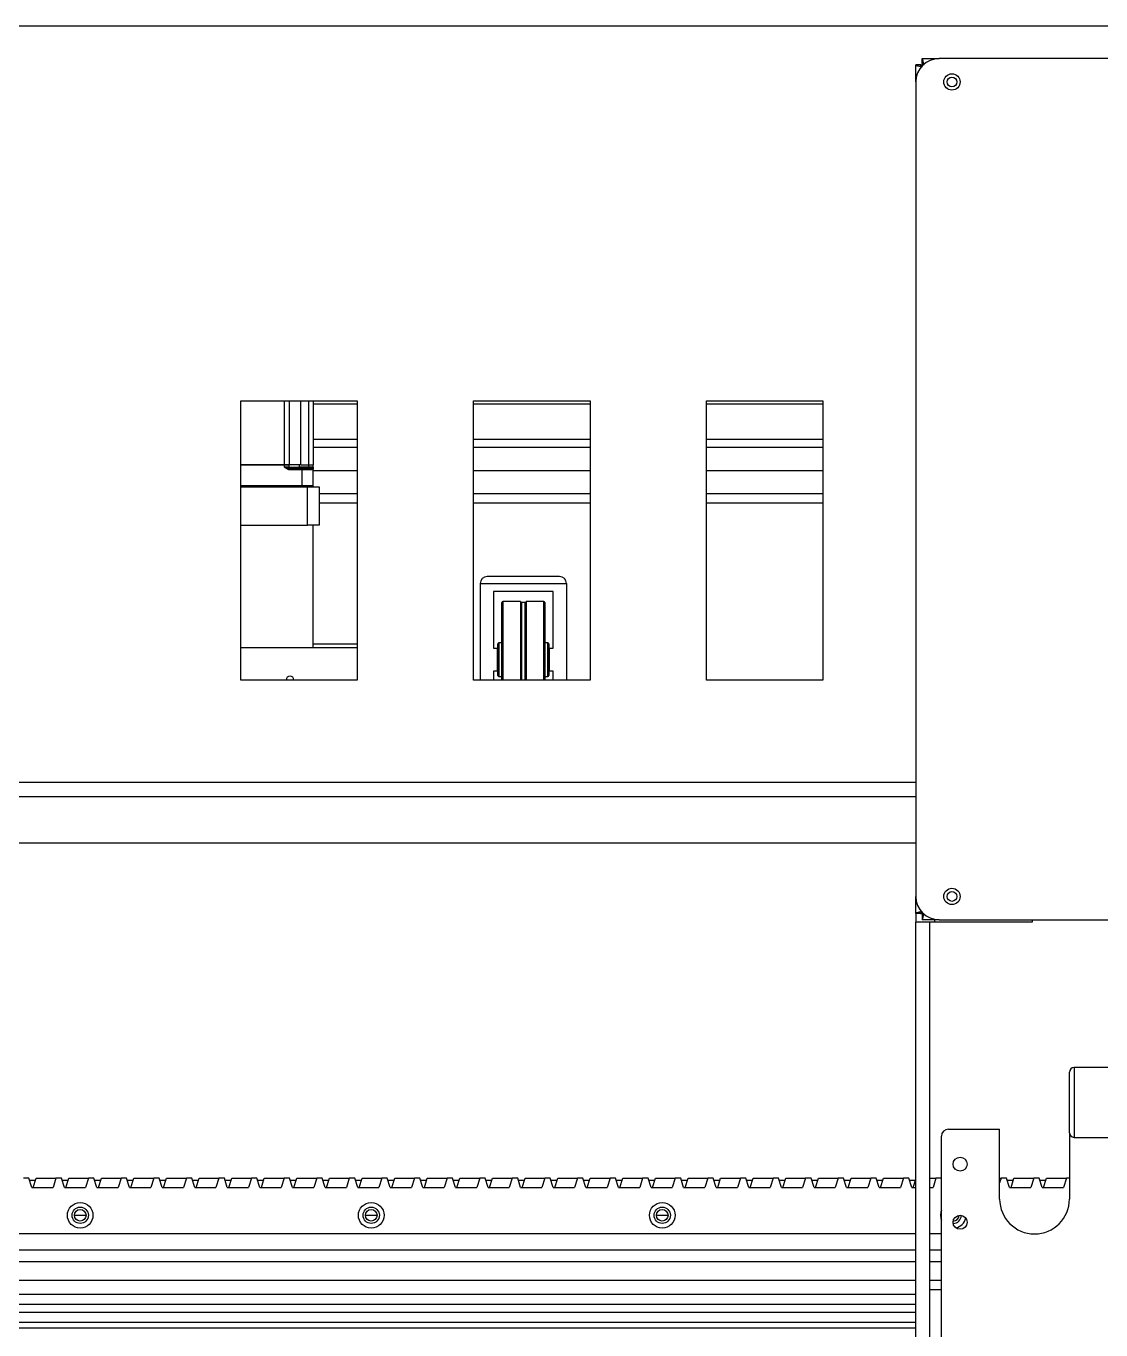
# Model space of a CAD drawing. Header units: millimetres. Extents: x 17243 to 30056, y 9468 to 18529.
# Drawn here: x 23874 to 24335, y 14461 to 15022 of the extents above; entities that cross this region are included whole.
import ezdxf

# ---------------------------------------------------------------- set-up
doc = ezdxf.new("R2010")
doc.units = ezdxf.units.MM
doc.layers.get('0').update_dxf_attribs({"lineweight": 18})

msp = doc.modelspace()

# ---------------------------------------------------------------- linework, layer by layer
at = {"color": 7, "linetype": 'Continuous', "lineweight": 25}
for p, q in [((25968.788, 15021.605), (21449.788, 15021.605)), ((24255.725, 14997.605), (24255.725, 15004.897)), ((24257.725, 15004.897), (24255.725, 15004.897)), ((24258.432, 15005.605), (24258.432, 15007.605)), ((24258.432, 15007.605), (24265.725, 15007.605)), ((24617.725, 15007.605), (24265.725, 15007.605)), ((24255.725, 14997.605), (24255.725, 14647.605)), ((24269.446, 14994.59), (24268.21, 14995.826)), ((23965.788, 14740.605), (23965.788, 14860.605)), ((23965.788, 14860.605), (24015.788, 14860.605)), ((23986.53, 14860.605), (23986.53, 14833.105)), ((23996.93, 14860.605), (23996.93, 14833.105)), ((24015.788, 14860.605), (24015.788, 14740.605)), ((24065.788, 14740.605), (24065.788, 14860.605)), ((24065.788, 14860.605), (24115.788, 14860.605)), ((24115.788, 14860.605), (24115.788, 14740.605)), ((24165.788, 14740.605), (24165.788, 14860.605)), ((24165.788, 14860.605), (24215.788, 14860.605)), ((24215.788, 14860.605), (24215.788, 14740.605)), ((23996.93, 14840.605), (24015.788, 14840.605)), ((24065.788, 14840.605), (24115.788, 14840.605)), ((24165.788, 14840.605), (24215.788, 14840.605)), ((23965.788, 14833.105), (23984.53, 14833.105)), ((23984.53, 14833.105), (23965.788, 14833.105)), ((23984.53, 14832.105), (23984.53, 14833.105)), ((23984.53, 14833.105), (23986.53, 14833.105)), ((23986.53, 14833.105), (23984.53, 14833.105)), ((23986.53, 14832.105), (23984.53, 14832.105)), ((23986.53, 14832.105), (23986.53, 14833.105)), ((23991.53, 14833.105), (23986.53, 14833.105)), ((23986.53, 14832.105), (23990.992, 14832.105)), ((23986.53, 14831.105), (23986.53, 14831.605)), ((23986.53, 14831.605), (23991.93, 14831.605)), ((23986.53, 14831.105), (23991.93, 14831.105)), ((23990.992, 14832.105), (23990.992, 14833.105)), ((23990.992, 14832.105), (23990.992, 14831.605)), ((23994.93, 14832.105), (23990.992, 14832.105)), ((23991.53, 14833.105), (23994.93, 14833.105)), ((23991.93, 14831.605), (23991.93, 14831.105)), ((23991.93, 14831.105), (23991.93, 14824.105)), ((23991.93, 14831.105), (23996.93, 14831.105)), ((23994.93, 14833.105), (23996.93, 14833.105)), ((23994.93, 14832.105), (23994.93, 14833.105)), ((23994.93, 14832.105), (23994.93, 14831.605)), ((23996.93, 14832.105), (23994.93, 14832.105)), ((23996.93, 14832.105), (23996.93, 14833.105)), ((23996.93, 14832.105), (23996.93, 14831.157)), ((23996.93, 14824.105), (23996.93, 14831.105)), ((23965.788, 14823.605), (23994.43, 14823.605)), ((23996.93, 14824.105), (23991.93, 14824.105)), ((23991.93, 14824.105), (23991.93, 14823.605)), ((23994.43, 14807.105), (23994.43, 14823.605)), ((23994.43, 14823.605), (23999.43, 14823.605)), ((23999.43, 14823.605), (23999.43, 14807.105)), ((24015.788, 14820.605), (23999.43, 14820.605)), ((24115.788, 14820.605), (24065.788, 14820.605)), ((24215.788, 14820.605), (24165.788, 14820.605)), ((23965.788, 14807.105), (23994.43, 14807.105)), ((23999.43, 14807.105), (23994.43, 14807.105)), ((23996.93, 14754.605), (23996.93, 14807.105)), ((24102.638, 14785.105), (24071.638, 14785.105)), ((24068.638, 14782.105), (24068.638, 14781.888)), ((24105.638, 14781.888), (24068.638, 14781.888)), ((24068.638, 14781.888), (24068.638, 14740.605)), ((24105.638, 14782.105), (24105.638, 14781.888)), ((24105.638, 14781.888), (24105.638, 14740.605)), ((24099.888, 14778.705), (24074.388, 14778.705)), ((24074.388, 14778.705), (24074.388, 14754.355)), ((24077.888, 14771.783), (24077.888, 14773.855)), ((24085.888, 14774.355), (24078.388, 14774.355)), ((24085.888, 14774.355), (24085.888, 14772.241)), ((24087.888, 14773.855), (24086.388, 14773.855)), ((24095.888, 14774.355), (24088.388, 14774.355)), ((24088.388, 14774.355), (24088.388, 14772.241)), ((24096.388, 14773.855), (24096.388, 14740.605)), ((24099.888, 14754.355), (24099.888, 14778.705)), ((24077.888, 14740.605), (24077.888, 14771.783)), ((24085.888, 14772.241), (24085.888, 14740.605)), ((24088.388, 14772.241), (24088.388, 14740.605)), ((23965.788, 14754.605), (24015.788, 14754.605)), ((23996.93, 14756.105), (24015.788, 14756.105)), ((24074.388, 14754.355), (24075.888, 14754.355)), ((24075.888, 14754.355), (24075.888, 14744.355)), ((24076.138, 14752.355), (24075.888, 14752.355)), ((24076.138, 14755.58), (24076.138, 14756.155)), ((24076.138, 14742.555), (24076.138, 14755.58)), ((24077.888, 14756.655), (24076.638, 14756.655)), ((24097.638, 14756.655), (24096.388, 14756.655)), ((24098.138, 14756.155), (24098.138, 14742.555)), ((24098.388, 14752.355), (24098.138, 14752.355)), ((24098.388, 14744.355), (24098.388, 14754.355)), ((24098.388, 14754.355), (24099.888, 14754.355)), ((24075.888, 14746.355), (24076.138, 14746.355)), ((24098.138, 14746.355), (24098.388, 14746.355)), ((24015.788, 14740.605), (23965.788, 14740.605)), ((24115.788, 14740.605), (24065.788, 14740.605)), ((24075.888, 14744.355), (24074.388, 14744.355)), ((24074.388, 14744.355), (24074.388, 14740.605)), ((24076.638, 14742.055), (24077.888, 14742.055)), ((24096.388, 14742.055), (24097.638, 14742.055)), ((24099.888, 14744.355), (24098.388, 14744.355)), ((24099.888, 14740.605), (24099.888, 14744.355)), ((24215.788, 14740.605), (24165.788, 14740.605)), ((22891.036, 14690.605), (24255.725, 14690.605)), ((24268.21, 14649.383), (24269.446, 14650.619)), ((24255.725, 14640.312), (24255.725, 14647.605)), ((24257.725, 14640.312), (24255.725, 14640.312)), ((24255.725, 14640.312), (24255.725, 14636.605)), ((24258.432, 14639.605), (24258.432, 14637.605)), ((24255.725, 14445.605), (24255.725, 14636.605)), ((24261.725, 14636.605), (24255.725, 14636.605)), ((24265.725, 14637.605), (24258.432, 14637.605)), ((24261.725, 14445.605), (24261.725, 14636.605)), ((24263.725, 14636.605), (24261.725, 14636.605)), ((24305.725, 14636.605), (24263.725, 14636.605)), ((24265.725, 14637.605), (24617.725, 14637.605)), ((24305.725, 14637.605), (24305.725, 14636.605)), ((24321.725, 14559.105), (24321.725, 14572.105)), ((24341.725, 14574.105), (24323.725, 14574.105)), ((24321.725, 14546.105), (24321.725, 14559.105)), ((24266.725, 14452.341), (24266.725, 14544.605)), ((24269.725, 14547.605), (24291.725, 14547.605)), ((24291.725, 14517.605), (24291.725, 14547.605)), ((24321.725, 14546.105), (24321.725, 14517.605)), ((24323.725, 14544.105), (24341.725, 14544.105)), ((23874.714, 14526.605), (23872.384, 14526.605)), ((23875.987, 14522.605), (23874.714, 14526.605)), ((23877.565, 14525.605), (23875.032, 14525.605)), ((23875.987, 14522.605), (23885.111, 14522.605)), ((23876.611, 14522.605), (23877.884, 14526.605)), ((23877.884, 14526.605), (23886.384, 14526.605)), ((23886.384, 14526.605), (23885.111, 14522.605)), ((23888.714, 14526.605), (23886.384, 14526.605)), ((23889.987, 14522.605), (23888.714, 14526.605)), ((23891.565, 14525.605), (23889.032, 14525.605)), ((23889.987, 14522.605), (23899.111, 14522.605)), ((23890.611, 14522.605), (23891.884, 14526.605)), ((23891.884, 14526.605), (23900.384, 14526.605)), ((23900.384, 14526.605), (23899.111, 14522.605)), ((23902.714, 14526.605), (23900.384, 14526.605)), ((23903.987, 14522.605), (23902.714, 14526.605)), ((23905.565, 14525.605), (23903.032, 14525.605)), ((23903.987, 14522.605), (23913.111, 14522.605)), ((23904.611, 14522.605), (23905.884, 14526.605)), ((23905.884, 14526.605), (23914.384, 14526.605)), ((23914.384, 14526.605), (23913.111, 14522.605)), ((23916.714, 14526.605), (23914.384, 14526.605)), ((23917.987, 14522.605), (23916.714, 14526.605)), ((23919.565, 14525.605), (23917.032, 14525.605)), ((23917.987, 14522.605), (23927.111, 14522.605)), ((23918.611, 14522.605), (23919.884, 14526.605)), ((23919.884, 14526.605), (23928.384, 14526.605)), ((23928.384, 14526.605), (23927.111, 14522.605)), ((23930.714, 14526.605), (23928.384, 14526.605)), ((23931.987, 14522.605), (23930.714, 14526.605)), ((23933.565, 14525.605), (23931.032, 14525.605)), ((23931.987, 14522.605), (23941.111, 14522.605)), ((23932.611, 14522.605), (23933.884, 14526.605)), ((23933.884, 14526.605), (23942.384, 14526.605)), ((23942.384, 14526.605), (23941.111, 14522.605)), ((23944.714, 14526.605), (23942.384, 14526.605)), ((23945.987, 14522.605), (23944.714, 14526.605)), ((23947.565, 14525.605), (23945.032, 14525.605)), ((23945.987, 14522.605), (23955.111, 14522.605)), ((23946.611, 14522.605), (23947.884, 14526.605)), ((23947.884, 14526.605), (23956.384, 14526.605)), ((23956.384, 14526.605), (23955.111, 14522.605)), ((23958.714, 14526.605), (23956.384, 14526.605)), ((23959.987, 14522.605), (23958.714, 14526.605)), ((23961.565, 14525.605), (23959.032, 14525.605)), ((23959.987, 14522.605), (23969.111, 14522.605)), ((23960.611, 14522.605), (23961.884, 14526.605)), ((23961.884, 14526.605), (23970.384, 14526.605)), ((23970.384, 14526.605), (23969.111, 14522.605)), ((23972.714, 14526.605), (23970.384, 14526.605)), ((23973.987, 14522.605), (23972.714, 14526.605)), ((23975.565, 14525.605), (23973.032, 14525.605)), ((23973.987, 14522.605), (23983.111, 14522.605)), ((23974.611, 14522.605), (23975.884, 14526.605)), ((23975.884, 14526.605), (23984.384, 14526.605)), ((23984.384, 14526.605), (23983.111, 14522.605)), ((23986.714, 14526.605), (23984.384, 14526.605)), ((23987.987, 14522.605), (23986.714, 14526.605)), ((23989.565, 14525.605), (23987.032, 14525.605)), ((23987.987, 14522.605), (23997.111, 14522.605)), ((23988.611, 14522.605), (23989.884, 14526.605)), ((23989.884, 14526.605), (23998.384, 14526.605)), ((23998.384, 14526.605), (23997.111, 14522.605)), ((24000.714, 14526.605), (23998.384, 14526.605)), ((24001.987, 14522.605), (24000.714, 14526.605)), ((24003.565, 14525.605), (24001.032, 14525.605)), ((24001.987, 14522.605), (24011.111, 14522.605)), ((24002.611, 14522.605), (24003.884, 14526.605)), ((24003.884, 14526.605), (24012.384, 14526.605)), ((24012.384, 14526.605), (24011.111, 14522.605)), ((24014.714, 14526.605), (24012.384, 14526.605)), ((24015.987, 14522.605), (24014.714, 14526.605)), ((24017.565, 14525.605), (24015.032, 14525.605)), ((24015.987, 14522.605), (24025.111, 14522.605)), ((24016.611, 14522.605), (24017.884, 14526.605)), ((24017.884, 14526.605), (24026.384, 14526.605)), ((24026.384, 14526.605), (24025.111, 14522.605)), ((24028.714, 14526.605), (24026.384, 14526.605)), ((24029.987, 14522.605), (24028.714, 14526.605)), ((24031.565, 14525.605), (24029.032, 14525.605)), ((24029.987, 14522.605), (24039.111, 14522.605)), ((24030.611, 14522.605), (24031.884, 14526.605)), ((24031.884, 14526.605), (24040.384, 14526.605)), ((24040.384, 14526.605), (24039.111, 14522.605)), ((24042.714, 14526.605), (24040.384, 14526.605)), ((24043.987, 14522.605), (24042.714, 14526.605)), ((24045.565, 14525.605), (24043.032, 14525.605)), ((24043.987, 14522.605), (24053.111, 14522.605)), ((24044.611, 14522.605), (24045.884, 14526.605)), ((24045.884, 14526.605), (24054.384, 14526.605)), ((24054.384, 14526.605), (24053.111, 14522.605)), ((24056.714, 14526.605), (24054.384, 14526.605)), ((24057.987, 14522.605), (24056.714, 14526.605)), ((24059.565, 14525.605), (24057.032, 14525.605)), ((24057.987, 14522.605), (24067.111, 14522.605)), ((24058.611, 14522.605), (24059.884, 14526.605)), ((24059.884, 14526.605), (24068.384, 14526.605)), ((24068.384, 14526.605), (24067.111, 14522.605)), ((24070.714, 14526.605), (24068.384, 14526.605)), ((24071.987, 14522.605), (24070.714, 14526.605)), ((24073.565, 14525.605), (24071.032, 14525.605)), ((24071.987, 14522.605), (24081.111, 14522.605)), ((24072.611, 14522.605), (24073.884, 14526.605)), ((24073.884, 14526.605), (24082.384, 14526.605)), ((24082.384, 14526.605), (24081.111, 14522.605)), ((24084.714, 14526.605), (24082.384, 14526.605)), ((24085.987, 14522.605), (24084.714, 14526.605)), ((24087.565, 14525.605), (24085.032, 14525.605)), ((24085.987, 14522.605), (24095.111, 14522.605)), ((24086.611, 14522.605), (24087.884, 14526.605)), ((24087.884, 14526.605), (24096.384, 14526.605)), ((24096.384, 14526.605), (24095.111, 14522.605)), ((24098.714, 14526.605), (24096.384, 14526.605)), ((24099.987, 14522.605), (24098.714, 14526.605)), ((24101.565, 14525.605), (24099.032, 14525.605)), ((24099.987, 14522.605), (24109.111, 14522.605)), ((24100.611, 14522.605), (24101.884, 14526.605)), ((24101.884, 14526.605), (24110.384, 14526.605)), ((24110.384, 14526.605), (24109.111, 14522.605)), ((24112.714, 14526.605), (24110.384, 14526.605)), ((24113.987, 14522.605), (24112.714, 14526.605)), ((24115.565, 14525.605), (24113.032, 14525.605)), ((24113.987, 14522.605), (24123.111, 14522.605)), ((24114.611, 14522.605), (24115.884, 14526.605)), ((24115.884, 14526.605), (24124.384, 14526.605)), ((24124.384, 14526.605), (24123.111, 14522.605)), ((24126.714, 14526.605), (24124.384, 14526.605)), ((24127.987, 14522.605), (24126.714, 14526.605)), ((24129.565, 14525.605), (24127.032, 14525.605)), ((24127.987, 14522.605), (24137.111, 14522.605)), ((24128.611, 14522.605), (24129.884, 14526.605)), ((24129.884, 14526.605), (24138.384, 14526.605)), ((24138.384, 14526.605), (24137.111, 14522.605)), ((24140.714, 14526.605), (24138.384, 14526.605)), ((24141.987, 14522.605), (24140.714, 14526.605)), ((24143.565, 14525.605), (24141.032, 14525.605)), ((24141.987, 14522.605), (24151.111, 14522.605)), ((24142.611, 14522.605), (24143.884, 14526.605)), ((24143.884, 14526.605), (24152.384, 14526.605)), ((24152.384, 14526.605), (24151.111, 14522.605)), ((24154.714, 14526.605), (24152.384, 14526.605)), ((24155.987, 14522.605), (24154.714, 14526.605)), ((24157.565, 14525.605), (24155.032, 14525.605)), ((24155.987, 14522.605), (24165.111, 14522.605)), ((24156.611, 14522.605), (24157.884, 14526.605)), ((24157.884, 14526.605), (24166.384, 14526.605)), ((24166.384, 14526.605), (24165.111, 14522.605)), ((24168.714, 14526.605), (24166.384, 14526.605)), ((24169.987, 14522.605), (24168.714, 14526.605)), ((24171.565, 14525.605), (24169.032, 14525.605)), ((24169.987, 14522.605), (24179.111, 14522.605)), ((24170.611, 14522.605), (24171.884, 14526.605)), ((24171.884, 14526.605), (24180.384, 14526.605)), ((24180.384, 14526.605), (24179.111, 14522.605)), ((24182.714, 14526.605), (24180.384, 14526.605)), ((24183.987, 14522.605), (24182.714, 14526.605)), ((24185.565, 14525.605), (24183.032, 14525.605)), ((24183.987, 14522.605), (24193.111, 14522.605)), ((24184.611, 14522.605), (24185.884, 14526.605)), ((24185.884, 14526.605), (24194.384, 14526.605)), ((24194.384, 14526.605), (24193.111, 14522.605)), ((24196.714, 14526.605), (24194.384, 14526.605)), ((24197.987, 14522.605), (24196.714, 14526.605)), ((24199.565, 14525.605), (24197.032, 14525.605)), ((24197.987, 14522.605), (24207.111, 14522.605)), ((24198.611, 14522.605), (24199.884, 14526.605)), ((24199.884, 14526.605), (24208.384, 14526.605)), ((24208.384, 14526.605), (24207.111, 14522.605)), ((24210.714, 14526.605), (24208.384, 14526.605)), ((24211.987, 14522.605), (24210.714, 14526.605)), ((24213.565, 14525.605), (24211.032, 14525.605)), ((24211.987, 14522.605), (24221.111, 14522.605)), ((24212.611, 14522.605), (24213.884, 14526.605)), ((24213.884, 14526.605), (24222.384, 14526.605)), ((24222.384, 14526.605), (24221.111, 14522.605)), ((24224.714, 14526.605), (24222.384, 14526.605)), ((24225.987, 14522.605), (24224.714, 14526.605)), ((24227.565, 14525.605), (24225.032, 14525.605)), ((24225.987, 14522.605), (24235.111, 14522.605)), ((24226.611, 14522.605), (24227.884, 14526.605)), ((24227.884, 14526.605), (24236.384, 14526.605)), ((24236.384, 14526.605), (24235.111, 14522.605)), ((24238.714, 14526.605), (24236.384, 14526.605)), ((24239.987, 14522.605), (24238.714, 14526.605)), ((24241.565, 14525.605), (24239.032, 14525.605)), ((24239.987, 14522.605), (24249.111, 14522.605)), ((24240.611, 14522.605), (24241.884, 14526.605)), ((24241.884, 14526.605), (24250.384, 14526.605)), ((24250.384, 14526.605), (24249.111, 14522.605)), ((24252.714, 14526.605), (24250.384, 14526.605)), ((24253.987, 14522.605), (24252.714, 14526.605)), ((24255.565, 14525.605), (24253.032, 14525.605)), ((24253.987, 14522.605), (24255.725, 14522.605)), ((24254.611, 14522.605), (24255.725, 14526.105)), ((24261.725, 14526.605), (24264.384, 14526.605)), ((24261.725, 14522.605), (24263.111, 14522.605)), ((24264.384, 14526.605), (24263.111, 14522.605)), ((24266.714, 14526.605), (24264.384, 14526.605)), ((24266.725, 14526.572), (24266.714, 14526.605)), ((24291.725, 14526.605), (24292.384, 14526.605)), ((24292.384, 14526.605), (24291.725, 14524.534)), ((24294.714, 14526.605), (24292.384, 14526.605)), ((24295.987, 14522.605), (24294.714, 14526.605)), ((24297.565, 14525.605), (24295.032, 14525.605)), ((24295.987, 14522.605), (24305.111, 14522.605)), ((24296.611, 14522.605), (24297.884, 14526.605)), ((24297.884, 14526.605), (24306.384, 14526.605)), ((24306.384, 14526.605), (24305.111, 14522.605)), ((24308.714, 14526.605), (24306.384, 14526.605)), ((24309.987, 14522.605), (24308.714, 14526.605)), ((24311.565, 14525.605), (24309.032, 14525.605)), ((24309.987, 14522.605), (24319.111, 14522.605)), ((24310.611, 14522.605), (24311.884, 14526.605)), ((24311.884, 14526.605), (24320.384, 14526.605)), ((24320.384, 14526.605), (24319.111, 14522.605)), ((24321.725, 14526.605), (24320.384, 14526.605)), ((24255.725, 14502.605), (23601.288, 14502.605)), ((24266.725, 14502.605), (24261.725, 14502.605)), ((24255.725, 14495.605), (22891.036, 14495.605)), ((24266.725, 14495.605), (24261.725, 14495.605)), ((24255.725, 14490.605), (22891.036, 14490.605)), ((24266.725, 14490.605), (24261.725, 14490.605)), ((24255.725, 14482.605), (22891.036, 14482.605)), ((24266.725, 14482.605), (24261.725, 14482.605)), ((24266.725, 14478.605), (24261.725, 14478.605)), ((24255.725, 14476.605), (22891.036, 14476.605)), ((24255.725, 14472.305), (22891.036, 14472.305)), ((24255.725, 14468.805), (22891.036, 14468.805)), ((24255.725, 14464.605), (22891.036, 14464.605)), ((24255.725, 14462.105), (22891.036, 14462.105))]:
    msp.add_line(p, q, dxfattribs=at)
at = {"color": 8, "linetype": 'Continuous', "lineweight": 25}
for p, q in [((24258.461, 15004.478), (24258.461, 15004.868)), ((24258.461, 15004.868), (24258.851, 15004.868)), ((23984.53, 14833.105), (23984.53, 14860.605)), ((23991.53, 14833.105), (23991.53, 14860.605)), ((23994.93, 14833.105), (23994.93, 14860.605)), ((24015.788, 14859.105), (23996.93, 14859.105)), ((24115.788, 14859.105), (24065.788, 14859.105)), ((24215.788, 14859.105), (24165.788, 14859.105)), ((23996.93, 14844.105), (24015.788, 14844.105)), ((24065.788, 14844.105), (24115.788, 14844.105)), ((24165.788, 14844.105), (24215.788, 14844.105)), ((23996.93, 14830.605), (24015.788, 14830.605)), ((24065.788, 14830.605), (24115.788, 14830.605)), ((24165.788, 14830.605), (24215.788, 14830.605)), ((23991.93, 14824.105), (23965.788, 14824.105)), ((24015.788, 14816.605), (23999.43, 14816.605)), ((24115.788, 14816.605), (24065.788, 14816.605)), ((24215.788, 14816.605), (24165.788, 14816.605)), ((24078.388, 14774.355), (24078.388, 14772.241)), ((24086.388, 14773.855), (24086.388, 14740.605)), ((24087.888, 14771.783), (24087.888, 14773.855)), ((24095.888, 14740.605), (24095.888, 14774.355)), ((24078.388, 14772.241), (24078.388, 14740.605)), ((24087.888, 14740.605), (24087.888, 14771.783)), ((24076.638, 14756.655), (24076.638, 14756.037)), ((24076.638, 14756.037), (24076.638, 14742.055)), ((24097.638, 14742.055), (24097.638, 14756.655)), ((24255.725, 14696.605), (23865.788, 14696.605)), ((22891.036, 14670.605), (24255.725, 14670.605)), ((24258.461, 14640.341), (24258.461, 14640.731)), ((24258.851, 14640.341), (24258.461, 14640.341)), ((24263.725, 14637.605), (24263.725, 14636.605)), ((24323.725, 14574.105), (24323.725, 14559.105)), ((24323.725, 14559.105), (24323.725, 14544.105)), ((23894.288, 14510.605), (23899.288, 14510.605)), ((24019.288, 14510.605), (24024.288, 14510.605)), ((24144.288, 14510.605), (24149.288, 14510.605))]:
    msp.add_line(p, q, dxfattribs=at)
at = {"color": 7, "linetype": 'Continuous', "lineweight": 25}
for points in [[(24266.725, 14512.752), (24266.476, 14512.028), (24266.288, 14510.605)], [(24266.288, 14510.605), (24266.476, 14509.181), (24266.725, 14508.457)]]:
    msp.add_lwpolyline(points, dxfattribs=at)
for centre, radius in [((24271.225, 14997.605), 3.5), ((24271.225, 14997.605), 2.1), ((24271.225, 14647.605), 3.5), ((24271.225, 14647.605), 2.1), ((24274.725, 14532.605), 3), ((23896.788, 14510.605), 5.5), ((24021.788, 14510.605), 5.5), ((24146.788, 14510.605), 5.5), ((23896.788, 14510.605), 3.5), ((23896.788, 14510.605), 2.5), ((24021.788, 14510.605), 3.5), ((24021.788, 14510.605), 2.5), ((24146.788, 14510.605), 3.5), ((24146.788, 14510.605), 2.5), ((24274.725, 14507.605), 3)]:
    msp.add_circle(centre, radius, dxfattribs=at)
for centre, radius, start, end in [((24265.725, 14997.605), 10, 90, 180), ((23987.03, 14832.105), 0.5, 180, 270), ((23996.43, 14831.105), 0.5, 0, 90), ((23996.43, 14824.105), 0.5, 270, 360), ((24071.638, 14782.105), 3, 90, 180), ((24102.638, 14782.105), 3, 360, 90), ((24078.388, 14773.855), 0.5, 90, 180), ((24086.388, 14774.355), 0.5, 180, 270), ((24087.888, 14774.355), 0.5, 270, 0), ((24095.888, 14773.855), 0.5, 0, 90), ((24076.638, 14756.155), 0.5, 90, 180), ((24097.638, 14756.155), 0.5, 360, 90), ((23986.93, 14740.605), 1.65, 360, 180), ((24076.638, 14742.555), 0.5, 180, 270), ((24097.638, 14742.555), 0.5, 270, 0), ((24265.725, 14647.605), 10, 180, 270), ((24323.725, 14572.105), 2, 90, 180), ((24269.725, 14544.605), 3, 90, 180), ((24323.725, 14546.105), 2, 180, 270), ((24306.725, 14517.605), 15, 180, 0), ((24271.788, 14510.605), 3.5, 270.00139, 358.27993), ((24271.788, 14510.605), 2.5, 270.88917, 357.63978), ((24271.788, 14510.605), 5.5, 281.6083, 347.39284)]:
    msp.add_arc(centre, radius, start, end, dxfattribs=at)
for points, knots in [([(24255.725, 15004.897), (24255.761, 15004.839), (24255.832, 15004.728), (24256.356, 15004.563), (24257.086, 15004.402), (24257.836, 15004.268), (24258.304, 15004.188), (24258.461, 15004.161)], [0, 0, 0, 0, 0.6790303, 1.3052873, 1.9315337, 2.55778, 2.874203, 2.874203, 2.874203, 2.874203]), ([(24257.725, 15004.897), (24257.738, 15004.83), (24257.764, 15004.7), (24257.953, 15004.507), (24258.196, 15004.329), (24258.378, 15004.214), (24258.461, 15004.161)], [0, 0, 0, 0, 0.2950821, 0.5693865, 0.8436339, 1.0758371, 1.0758371, 1.0758371, 1.0758371]), ([(24259.168, 15004.868), (24259.11, 15005.207), (24258.999, 15005.858), (24258.834, 15006.696), (24258.673, 15007.294), (24258.539, 15007.572), (24258.459, 15007.596), (24258.432, 15007.605)], [0, 0, 0, 0, 0.6805331, 1.3081761, 1.9358085, 2.5634408, 2.880564, 2.880564, 2.880564, 2.880564]), ([(24259.168, 15004.868), (24259.101, 15004.974), (24258.971, 15005.178), (24258.778, 15005.426), (24258.6, 15005.578), (24258.485, 15005.596), (24258.432, 15005.605)], [0, 0, 0, 0, 0.295344, 0.5698918, 0.8443826, 1.0767919, 1.0767919, 1.0767919, 1.0767919]), ([(23984.53, 14832.105), (23984.868, 14831.993), (23985.545, 14831.77), (23986.201, 14831.66), (23986.53, 14831.605)], [0, 0, 0, 0, 1.0322677, 2.0645731, 2.0645731, 2.0645731, 2.0645731]), ([(23984.53, 14832.105), (23984.825, 14831.865), (23985.278, 14831.498), (23985.972, 14831.16), (23986.352, 14831.122), (23986.53, 14831.105)], [0, 0, 0, 0, 1.1409288, 1.7480596, 2.2803936, 2.2803936, 2.2803936, 2.2803936]), ([(23986.535, 14831.569), (23986.496, 14831.577), (23986.414, 14831.592), (23986.328, 14831.612), (23986.284, 14831.622)], [0, 0, 0, 0, 0.12451629, 0.256417, 0.256417, 0.256417, 0.256417]), ([(23996.93, 14832.105), (23996.895, 14831.993), (23996.825, 14831.77), (23996.561, 14831.66), (23996.43, 14831.605)], [0, 0, 0, 0, 0.37193241, 0.74387794, 0.74387794, 0.74387794, 0.74387794]), ([(24258.461, 14641.048), (24258.122, 14640.99), (24257.471, 14640.879), (24256.634, 14640.713), (24256.035, 14640.553), (24255.757, 14640.419), (24255.733, 14640.339), (24255.725, 14640.312)], [0, 0, 0, 0, 0.6805331, 1.3081761, 1.9358085, 2.5634408, 2.880564, 2.880564, 2.880564, 2.880564]), ([(24258.461, 14641.048), (24258.355, 14640.981), (24258.151, 14640.851), (24257.903, 14640.658), (24257.751, 14640.48), (24257.733, 14640.365), (24257.725, 14640.312)], [0, 0, 0, 0, 0.295344, 0.5698918, 0.8443826, 1.0767919, 1.0767919, 1.0767919, 1.0767919]), ([(24258.432, 14637.605), (24258.49, 14637.641), (24258.601, 14637.711), (24258.766, 14638.236), (24258.927, 14638.966), (24259.061, 14639.716), (24259.141, 14640.184), (24259.168, 14640.341)], [0, 0, 0, 0, 0.6790303, 1.3052873, 1.9315337, 2.55778, 2.874203, 2.874203, 2.874203, 2.874203]), ([(24258.432, 14639.605), (24258.499, 14639.618), (24258.629, 14639.644), (24258.822, 14639.833), (24259, 14640.076), (24259.115, 14640.258), (24259.168, 14640.341)], [0, 0, 0, 0, 0.2950821, 0.5693865, 0.8436339, 1.0758371, 1.0758371, 1.0758371, 1.0758371])]:
    msp.add_open_spline(points, degree=3, knots=knots, dxfattribs=at)
for points in [[(24258.461, 15004.868), (24258.365, 15004.87), (24258.172, 15004.875), (24257.928, 15004.883), (24257.758, 15004.89), (24257.736, 15004.895), (24257.725, 15004.897)], [(24258.432, 15005.605), (24258.434, 15005.593), (24258.439, 15005.571), (24258.446, 15005.401), (24258.454, 15005.157), (24258.459, 15004.964), (24258.461, 15004.868)], [(23991.93, 14831.605), (23992.519, 14831.605), (23993.699, 14831.605), (23995.186, 14831.605), (23996.227, 14831.605), (23996.362, 14831.605), (23996.43, 14831.605)], [(24257.725, 14640.312), (24257.736, 14640.314), (24257.758, 14640.319), (24257.928, 14640.326), (24258.172, 14640.334), (24258.365, 14640.339), (24258.461, 14640.341)], [(24258.461, 14640.341), (24258.459, 14640.245), (24258.454, 14640.052), (24258.446, 14639.808), (24258.439, 14639.638), (24258.434, 14639.616), (24258.432, 14639.605)]]:
    msp.add_open_spline(points, degree=3, dxfattribs=at)

doc.saveas('drawing.dxf')
